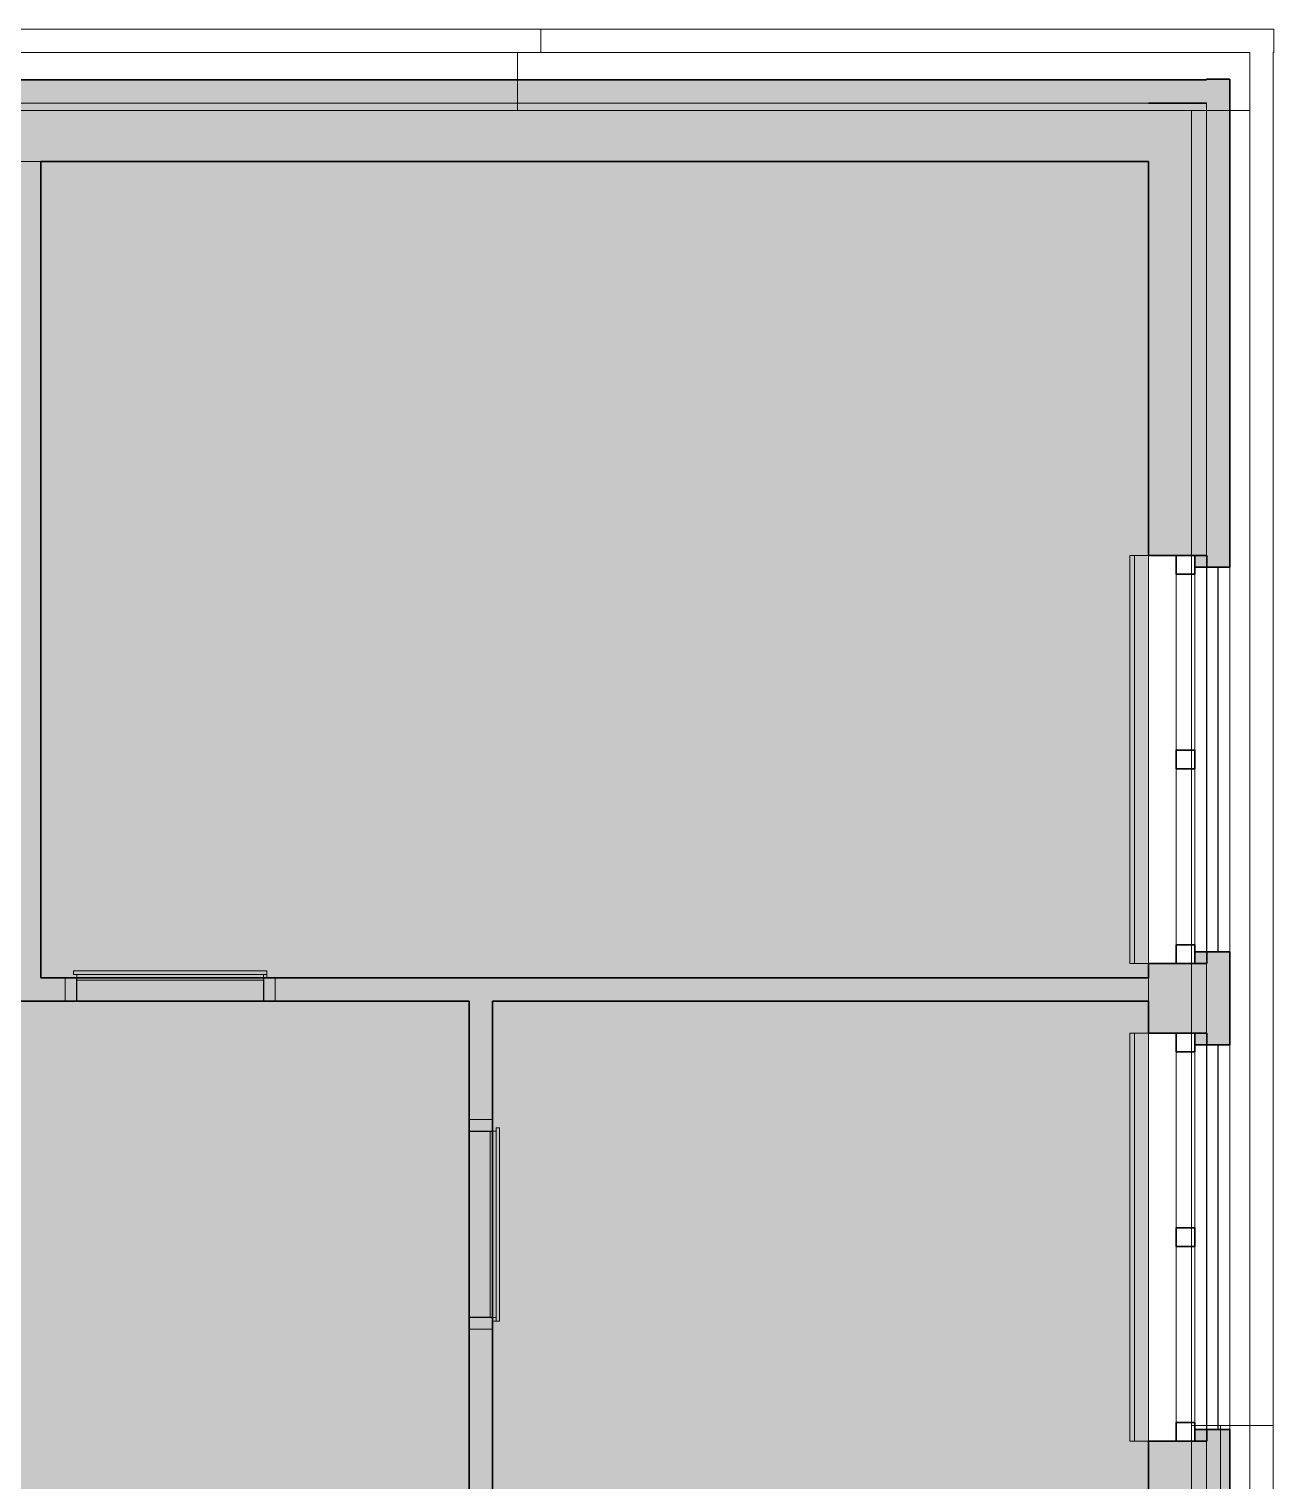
# Model space of a CAD drawing. Header units: millimetres. Extents: x -2854 to 232784, y -45352 to 20466.
# Drawn here: x 24236 to 29577, y 2681 to 8910 of the extents above; entities that cross this region are included whole.
import ezdxf

# ---------------------------------------------------------------- set-up
doc = ezdxf.new("R2010")
doc.units = ezdxf.units.MM
doc.linetypes.add('Čerchovaná se dvěma tečkami', pattern=[2.59, 1, -0.53, 0, -0.53, 0, -0.53])
for name, color, linetype, lineweight in [('A-DETL-THIN', 151, 'Continuous', 13), ('A-DOOR', 31, 'Continuous', 13), ('A-DOOR-FRAM', 31, 'Continuous', 25), ('A-FLOR', 192, 'Continuous', 13), ('A-GENM', 13, 'Continuous', 13), ('A-GLAZ', 151, 'Continuous', 13), ('A-WALL', 113, 'Continuous', 13), ('Q-SPCQ', 91, 'Continuous', 13)]:
    doc.layers.add(name, color=color, linetype=linetype, lineweight=lineweight)
doc.layers.add('A-WALL-PATT', color=111, linetype='Continuous')

# ---------------------------------------------------------------- blocks, each defined once
blk = doc.blocks.new('OKNO_2k_ - OKNO_2k_1750 x 1750-V49-2NP_NÁVRH A')
at = {"layer": 'A-GLAZ', "color": 191, "lineweight": 35}
for p, q in [((-825, 126), (-875, 126)), ((-875, 126), (-875, 125)), ((-825, 125), (-825, 126)), ((825, 126), (825, 125)), ((875, 126), (825, 126)), ((875, 125), (875, 126)), ((-795, 75), (-825, 75)), ((-795, -5), (-795, 75)), ((40, 75), (-40, 75)), ((-40, 75), (-40, -5)), ((40, -5), (40, 75)), ((825, 75), (795, 75)), ((795, 75), (795, -5)), ((-875, -5), (-795, -5)), ((-40, -5), (40, -5)), ((795, -5), (875, -5))]:
    blk.add_line(p, q, dxfattribs=at)
at = {"layer": 'A-GLAZ', "color": 254}
for p, q in [((-825, 126), (-875, 126)), ((-875, 126), (-875, 125)), ((-875, 125), (-875, 75)), ((-825, 125), (-825, 126)), ((825, 126), (-825, 126)), ((825, 126), (-825, 126)), ((-825, 75), (-825, 125)), ((875, 126), (825, 126)), ((825, 125), (825, 126)), ((825, 75), (825, 125)), ((875, 126), (875, 125)), ((875, 125), (875, 75)), ((-875, 75), (-825, 75)), ((-875, 75), (-875, -5)), ((-875, 75), (-825, 75)), ((-825, 75), (-40, 75)), ((-795, -5), (-795, 75)), ((-40, 75), (40, 75)), ((40, 75), (-40, 75)), ((-40, -5), (-40, 75)), ((-40, 75), (40, 75)), ((40, 75), (825, 75)), ((40, 75), (40, -5)), ((795, -5), (795, 75)), ((825, 75), (875, 75)), ((825, 75), (875, 75)), ((875, 75), (875, -5)), ((-40, -5), (-875, -5)), ((40, -5), (-40, -5)), ((-40, -5), (40, -5)), ((40, -5), (-40, -5)), ((875, -5), (40, -5))]:
    blk.add_line(p, q, dxfattribs=at)
at = {"layer": 'A-GLAZ', "color": 231, "lineweight": 35}
for p, q in [((-875, 125), (-875, 75)), ((-825, 75), (-825, 125)), ((825, 125), (825, 75)), ((875, 75), (875, 125)), ((-875, 75), (-825, 75)), ((-875, 75), (-875, -5)), ((-825, 75), (-875, 75)), ((825, 75), (875, 75)), ((875, 75), (825, 75)), ((875, -5), (875, 75))]:
    blk.add_line(p, q, dxfattribs=at)
at = {"layer": 'A-GLAZ', "color": 10}
for p, q in [((-825, 75), (-40, 75)), ((-825, 75), (-40, 75)), ((-40, 75), (40, 75)), ((-40, 75), (40, 75)), ((40, 75), (825, 75)), ((40, 75), (825, 75))]:
    blk.add_line(p, q, dxfattribs=at)
at = {"layer": 'A-GLAZ', "color": 9}
for p, q in [((-40, 75), (-795, 75)), ((795, 75), (40, 75)), ((-795, -5), (-40, -5)), ((40, -5), (795, -5))]:
    blk.add_line(p, q, dxfattribs=at)
blk = doc.blocks.new('OKNO_2k_ - OKNO_2k_1750 x 1750-V48-2NP_NÁVRH A')
at = {"layer": 'A-GLAZ', "color": 191, "lineweight": 35}
for p, q in [((-825, 126), (-875, 126)), ((-875, 126), (-875, 125)), ((-825, 125), (-825, 126)), ((825, 126), (825, 125)), ((875, 126), (825, 126)), ((875, 125), (875, 126)), ((-795, 75), (-825, 75)), ((-795, -5), (-795, 75)), ((40, 75), (-40, 75)), ((-40, 75), (-40, -5)), ((40, -5), (40, 75)), ((825, 75), (795, 75)), ((795, 75), (795, -5)), ((-875, -5), (-795, -5)), ((-40, -5), (40, -5)), ((795, -5), (875, -5))]:
    blk.add_line(p, q, dxfattribs=at)
at = {"layer": 'A-GLAZ', "color": 254}
for p, q in [((-825, 126), (-875, 126)), ((-875, 126), (-875, 125)), ((-875, 125), (-875, 75)), ((-825, 125), (-825, 126)), ((825, 126), (-825, 126)), ((825, 126), (-825, 126)), ((-825, 75), (-825, 125)), ((875, 126), (825, 126)), ((825, 125), (825, 126)), ((825, 75), (825, 125)), ((875, 126), (875, 125)), ((875, 125), (875, 75)), ((-875, 75), (-825, 75)), ((-875, 75), (-875, -5)), ((-875, 75), (-825, 75)), ((-825, 75), (-40, 75)), ((-795, -5), (-795, 75)), ((-40, 75), (40, 75)), ((40, 75), (-40, 75)), ((-40, -5), (-40, 75)), ((-40, 75), (40, 75)), ((40, 75), (825, 75)), ((40, 75), (40, -5)), ((795, -5), (795, 75)), ((825, 75), (875, 75)), ((825, 75), (875, 75)), ((875, 75), (875, -5)), ((-40, -5), (-875, -5)), ((40, -5), (-40, -5)), ((-40, -5), (40, -5)), ((40, -5), (-40, -5)), ((875, -5), (40, -5))]:
    blk.add_line(p, q, dxfattribs=at)
at = {"layer": 'A-GLAZ', "color": 231, "lineweight": 35}
for p, q in [((-875, 125), (-875, 75)), ((-825, 75), (-825, 125)), ((825, 125), (825, 75)), ((875, 75), (875, 125)), ((-875, 75), (-825, 75)), ((-875, 75), (-875, -5)), ((-825, 75), (-875, 75)), ((825, 75), (875, 75)), ((875, 75), (825, 75)), ((875, -5), (875, 75))]:
    blk.add_line(p, q, dxfattribs=at)
at = {"layer": 'A-GLAZ', "color": 10}
for p, q in [((-825, 75), (-40, 75)), ((-825, 75), (-40, 75)), ((-40, 75), (40, 75)), ((-40, 75), (40, 75)), ((40, 75), (825, 75)), ((40, 75), (825, 75))]:
    blk.add_line(p, q, dxfattribs=at)
at = {"layer": 'A-GLAZ', "color": 9}
for p, q in [((-40, 75), (-795, 75)), ((795, 75), (40, 75)), ((-795, -5), (-40, -5)), ((40, -5), (795, -5))]:
    blk.add_line(p, q, dxfattribs=at)
blk = doc.blocks.new('parapet s nosem_vnitní - parapet s nosem_vnitní-V74-2NP_NÁVRH A')
at = {"layer": 'A-GENM', "color": 9}
for p, q in [((-875, -120), (-875, 0)), ((875, 0), (875, -120)), ((-875, -190), (-875, -120)), ((-875, -120), (-875, -180)), ((875, -180), (875, -120)), ((875, -120), (875, -190)), ((-875, -180), (-875, -199.7)), ((875, -180), (-875, -180)), ((-875, -180), (875, -180)), ((875, -199.7), (875, -180)), ((-875, -190), (-875, -200)), ((-875, -200), (875, -200)), ((-875, -200), (875, -200)), ((875, -200), (875, -190))]:
    blk.add_line(p, q, dxfattribs=at)
at = {"layer": 'A-GENM', "color": 254}
for p, q in [((-875, 0), (-875, -120)), ((-875, 0), (-40, 0)), ((-875, 0), (-40, 0)), ((-40, 0), (40, 0)), ((-40, 0), (40, 0)), ((40, 0), (875, 0)), ((40, 0), (875, 0)), ((875, -120), (875, 0))]:
    blk.add_line(p, q, dxfattribs=at)
blk = doc.blocks.new('parapet_ext - parapet_ext-V75-2NP_NÁVRH A')
at = {"layer": 'Q-SPCQ', "color": 9}
for p, q in [((-825, 51), (-825, 100)), ((-825, 100), (825, 100)), ((825, 100), (825, 51))]:
    blk.add_line(p, q, dxfattribs=at)
at = {"layer": 'Q-SPCQ', "color": 254}
for p, q in [((-825, 100), (-825, 98)), ((-825, 100), (825, 100)), ((-825, 98), (-825, 51)), ((825, 98), (-825, 98)), ((-825, 98), (825, 98)), ((825, 98), (825, 100)), ((825, 51), (825, 98)), ((-825, 51), (-825, 50)), ((-825, 50), (-825, 51)), ((-825, 50), (-825, 0)), ((-825, 0), (-825, 50)), ((-825, 0), (-40, 0)), ((-825, 0), (-40, 0)), ((-40, 0), (40, 0)), ((-40, 0), (40, 0)), ((40, 0), (825, 0)), ((40, 0), (825, 0)), ((825, 51), (825, 50)), ((825, 50), (825, 51)), ((825, 50), (825, 0)), ((825, 0), (825, 50))]:
    blk.add_line(p, q, dxfattribs=at)
blk = doc.blocks.new('parapet s nosem_vnitní - parapet s nosem_vnitní-V76-2NP_NÁVRH A')
at = {"layer": 'A-GENM', "color": 9}
for p, q in [((-875, -120), (-875, 0)), ((875, 0), (875, -120)), ((-875, -190), (-875, -120)), ((-875, -120), (-875, -180)), ((875, -180), (875, -120)), ((875, -120), (875, -190)), ((-875, -180), (-875, -199.7)), ((875, -180), (-875, -180)), ((-875, -180), (875, -180)), ((875, -199.7), (875, -180)), ((-875, -190), (-875, -200)), ((-875, -200), (875, -200)), ((-875, -200), (875, -200)), ((875, -192.6), (875, -190)), ((875, -200), (875, -192.6))]:
    blk.add_line(p, q, dxfattribs=at)
at = {"layer": 'A-GENM', "color": 254}
for p, q in [((-875, 0), (-875, -120)), ((-875, 0), (-40, 0)), ((-875, 0), (-40, 0)), ((-40, 0), (40, 0)), ((-40, 0), (40, 0)), ((40, 0), (875, 0)), ((40, 0), (875, 0)), ((875, -120), (875, 0))]:
    blk.add_line(p, q, dxfattribs=at)
blk = doc.blocks.new('parapet_ext - parapet_ext-V77-2NP_NÁVRH A')
at = {"layer": 'Q-SPCQ', "color": 9}
for p, q in [((-825, 51), (-825, 100)), ((-825, 100), (825, 100)), ((825, 100), (825, 51))]:
    blk.add_line(p, q, dxfattribs=at)
at = {"layer": 'Q-SPCQ', "color": 254}
for p, q in [((-825, 100), (-825, 98)), ((-825, 100), (825, 100)), ((-825, 98), (-825, 51)), ((825, 98), (-825, 98)), ((-825, 98), (825, 98)), ((825, 98), (825, 100)), ((825, 51), (825, 98)), ((-825, 51), (-825, 50)), ((-825, 50), (-825, 51)), ((-825, 50), (-825, 0)), ((-825, 0), (-825, 50)), ((-825, 0), (-40, 0)), ((-825, 0), (-40, 0)), ((-40, 0), (40, 0)), ((-40, 0), (40, 0)), ((40, 0), (825, 0)), ((40, 0), (825, 0)), ((825, 51), (825, 50)), ((825, 50), (825, 51)), ((825, 50), (825, 0)), ((825, 0), (825, 50))]:
    blk.add_line(p, q, dxfattribs=at)
blk = doc.blocks.new('DVERE_1k_oblozka - DD03_01_800x1970_koupelna-V89-2NP_NÁVRH A')
at = {"layer": 'A-DOOR', "color": 9}
for p, q in [((-415, 62.1), (-415, 77.1)), ((-415, 77.1), (415, 77.1)), ((-415, 77.1), (415, 77.1)), ((-415, 77.1), (-415, 62.1)), ((305, 77.1), (-305, 77.1)), ((-305, 77.1), (305, 77.1)), ((415, 77.1), (415, 62.1)), ((415, 62.1), (415, 77.1)), ((415, 77.1), (415, 47.1)), ((-400, 47.1), (-450, 47.1)), ((-450, 47.1), (-450, 41.7)), ((-450, 41.4), (-450, -52.9)), ((-400, 62.1), (-415, 62.1)), ((-415, 62.1), (415, 62.1)), ((-400, 47.1), (-400, 62.1)), ((400, 62.1), (-400, 62.1)), ((-400, 62.1), (-400, 47.1)), ((-400, 47.1), (-400, 39.1)), ((-400, 39.1), (-400, 47.1)), ((-400, 38.7), (-400, 37.1)), ((-400, -52.9), (-400, 38.7)), ((400, 37.1), (-400, 37.1)), ((415, 62.1), (400, 62.1)), ((400, 62.1), (400, 47.1)), ((400, 47.1), (400, 62.1)), ((400, 37.1), (400, 47.1)), ((450, 47.1), (400, 47.1)), ((400, 47.1), (400, -52.9)), ((450, -52.9), (450, 47.1)), ((-450, -52.9), (-400, -52.9)), ((400, -52.9), (450, -52.9))]:
    blk.add_line(p, q, dxfattribs=at)
at = {"layer": 'A-DOOR', "color": 254}
for p, q in [((-400, 39.1), (-400, 47.1)), ((-400, 37.1), (-400, 38.7)), ((400, 37.1), (-400, 37.1)), ((400, 47.1), (400, 37.1))]:
    blk.add_line(p, q, dxfattribs=at)
at = {"layer": 'A-DOOR', "color": 9, "linetype": 'Čerchovaná se dvěma tečkami'}
for p, q in [((-400, 47.1), (400, 47.1)), ((-400, -52.9), (400, -52.9))]:
    blk.add_line(p, q, dxfattribs=at)
at = {"layer": 'A-DOOR-FRAM', "color": 71}
for p, q in [((-400, 47.1), (-450, 47.1)), ((-400, 39.1), (-400, 47.1)), ((-400, -52.9), (-400, 38.7)), ((400, 47.1), (400, -52.9)), ((400, 47.1), (450, 47.1)), ((-450, -52.9), (-400, -52.9)), ((450, -52.9), (400, -52.9))]:
    blk.add_line(p, q, dxfattribs=at)
blk = doc.blocks.new('DVERE_1k_oblozka - DD03_01_800x1970_koupelna-V88-2NP_NÁVRH A')
at = {"layer": 'A-DOOR', "color": 9}
for p, q in [((-415, 62.1), (-415, 77.1)), ((-415, 77.1), (415, 77.1)), ((-415, 77.1), (415, 77.1)), ((-415, 77.1), (-415, 62.1)), ((305, 77.1), (-305, 77.1)), ((-305, 77.1), (305, 77.1)), ((415, 77.1), (415, 62.1)), ((415, 62.1), (415, 77.1)), ((415, 77.1), (415, 47.1)), ((-400, 47.1), (-450, 47.1)), ((-450, 47.1), (-450, -52.9)), ((-400, 62.1), (-415, 62.1)), ((-415, 62.1), (415, 62.1)), ((-400, 47.1), (-400, 62.1)), ((400, 62.1), (-400, 62.1)), ((-400, 62.1), (-400, 47.1)), ((-400, 47.1), (-400, 37.1)), ((-400, -52.9), (-400, 47.1)), ((400, 37.1), (-400, 37.1)), ((415, 62.1), (400, 62.1)), ((400, 62.1), (400, 47.1)), ((400, 47.1), (400, 62.1)), ((400, 37.1), (400, 47.1)), ((450, 47.1), (400, 47.1)), ((400, 47.1), (400, -52.9)), ((450, -52.9), (450, 47.1)), ((-450, -52.9), (-400, -52.9)), ((400, -52.9), (450, -52.9))]:
    blk.add_line(p, q, dxfattribs=at)
at = {"layer": 'A-DOOR', "color": 254}
for p, q in [((-400, 37.1), (-400, 47.1)), ((400, 37.1), (-400, 37.1)), ((400, 47.1), (400, 37.1))]:
    blk.add_line(p, q, dxfattribs=at)
at = {"layer": 'A-DOOR', "color": 9, "linetype": 'Čerchovaná se dvěma tečkami'}
for p, q in [((-400, 47.1), (400, 47.1)), ((-400, -52.9), (400, -52.9))]:
    blk.add_line(p, q, dxfattribs=at)
at = {"layer": 'A-DOOR-FRAM', "color": 71}
for p, q in [((-400, 47.1), (-450, 47.1)), ((-400, -52.9), (-400, 47.1)), ((400, 47.1), (400, -52.9)), ((400, 47.1), (450, 47.1)), ((-450, -52.9), (-400, -52.9)), ((450, -52.9), (400, -52.9))]:
    blk.add_line(p, q, dxfattribs=at)

msp = doc.modelspace()

# ---------------------------------------------------------------- hatches: boundary and pattern name
at = {"layer": 'A-FLOR'}
h = msp.add_hatch(color=254, dxfattribs=at)
h.paths.add_polyline_path([(11667, -3676.1), (29038.4, -3676.1), (29038.4, 8341.9), (22644.1, 8341.9), (22644.1, 8190), (22654.5, 8190), (22654.5, 4845.7), (22604.5, 4845.7), (22604.5, 4852.1), (21014.6, 4852.1), (21014.6, 4845.7), (20964.6, 4845.7), (20964.2, 4852.1), (18938, 4852.1), (18938, 4845.7), (18888, 4845.7), (18888, 4852.1), (17376.7, 4852.1), (17376.7, 4845.7), (17326.7, 4845.7), (17326.3, 4852.1), (17313.5, 4852.1), (17313.5, 8341.9), (14658.1, 8341.9), (14658.1, 7011.4), (14318.1, 7011.4), (14318.1, 8341.9), (10982, 8341.9), (10982, -1126.5), (15360.6, -1126.5), (15360.6, -1083.3), (15458.6, -1083.3), (15458.6, -1208.3), (14770.6, -1208.3), (14770.6, -1226.5), (13870.6, -1226.5), (13870.6, -1208.3), (10982, -1208.3), (10982, -3676.1)])
h.paths.add_polyline_path([(13920.6, -1216.5), (14720.6, -1216.5), (14720.6, -1208.3), (13920.6, -1208.3)])
h.paths.add_polyline_path([(19759.1, 663.9), (19759.1, 713.9), (19849.1, 713.9), (19849.1, 1513.9), (19759.1, 1513.9), (19759.1, 1563.9), (19859.1, 1563.9), (19859.1, 663.9), (19849.1, 663.9)])
h.paths.add_polyline_path([(26021.3, 1036.6), (25121.3, 1036.6), (25121.3, 1136.6), (25171.3, 1136.6), (25171.3, 1046.6), (25971.3, 1046.6), (25971.3, 1136.6), (26021.3, 1136.6)])
h.paths.add_polyline_path([(26215, 1211.9), (26125, 1211.9), (26125, 1261.9), (26215, 1261.9), (26215, 2061.9), (26125, 2061.9), (26125, 2111.9), (26225, 2111.9), (26225, 1211.9)])
h.paths.add_polyline_path([(21349.1, 2393.9), (20449.1, 2393.9), (20449.1, 2493.9), (20499.1, 2493.9), (20499.1, 2403.9), (21299.1, 2403.9), (21299.1, 2493.9), (21349.1, 2493.9), (21349.1, 2434)])
h.paths.add_polyline_path([(18994.1, 2393.9), (18129.1, 2393.9), (18129.1, 2493.9), (18179.1, 2493.9), (18179.1, 2403.9), (18979.1, 2403.9), (18979.1, 2493.9), (19029.1, 2493.9), (19029.1, 2393.9)])
h.paths.add_polyline_path([(15429.8, 3035.8), (15360.6, 3035.8), (15360.6, 4035.8), (15460.6, 4035.8), (15460.6, 3985.8), (15370.6, 3985.8), (15370.6, 3085.8), (15460.6, 3085.8), (15460.6, 3035.8), (15433.3, 3035.8)])
h.paths.add_polyline_path([(26125, 3331.9), (26125, 3381.9), (26215, 3381.9), (26215, 4181.9), (26125, 4181.9), (26125, 4231.9), (26225, 4231.9), (26225, 3331.9), (26182.1, 3331.9)])
h.paths.add_polyline_path([(13234.5, 4615.9), (13224.5, 4615.9), (13224.5, 5515.9), (13324.5, 5515.9), (13324.5, 5465.9), (13234.5, 5465.9), (13234.5, 4665.9), (13324.5, 4665.9), (13324.5, 4615.9)])
h.paths.add_polyline_path([(24441.3, 4739.4), (24391.3, 4739.4), (24391.3, 4839.4), (25291.3, 4839.4), (25291.3, 4739.4), (25241.3, 4739.4), (25241.3, 4829.4), (24441.3, 4829.4)])
h.paths.add_polyline_path([(23244.3, 4739.4), (23194.3, 4739.4), (23194.3, 4839.4), (24094.3, 4839.4), (24094.3, 4739.4), (24044.3, 4739.4), (24044.3, 4829.4), (23244.3, 4829.4), (23244.3, 4771.3)])
h.paths.add_polyline_path([(14084.5, 5576), (13434.5, 5576), (13434.5, 5676), (13484.5, 5676), (13484.5, 5586), (14084.5, 5586), (14084.5, 5676), (14134.5, 5676), (14134.5, 5576), (14099.5, 5576)])
h.paths.add_polyline_path([(15905.6, 5576), (15855.6, 5576), (15855.6, 5676), (16555.6, 5676), (16555.6, 5576), (16505.6, 5576), (16505.6, 5666), (15905.6, 5666), (15905.6, 5628.1)])
h.paths.add_polyline_path([(15529, 5576), (14879, 5576), (14879, 5676), (14929, 5676), (14929, 5586), (15529, 5586), (15529, 5676), (15579, 5676), (15579, 5576), (15544, 5576)])
h.paths.add_polyline_path([(14871.9, 6911.4), (14871.9, 7011.4), (14921.9, 7011.4), (14921.9, 6921.4), (15521.9, 6921.4), (15521.9, 7011.4), (15571.9, 7011.4), (15571.9, 6911.4), (14906.9, 6911.4)])
h.paths.add_polyline_path([(13577.4, 6911.4), (13414.5, 6911.4), (13414.5, 7011.4), (13464.5, 7011.4), (13464.5, 6921.4), (14064.5, 6921.4), (14064.5, 7011.4), (14114.5, 7011.4), (14114.5, 6911.4), (14064.5, 6911.4)])
h = msp.add_hatch(color=254, dxfattribs=at)
h.paths.add_polyline_path([(14720.6, -1226.5), (14770.6, -1226.5), (14770.6, -1208.3), (14720.6, -1208.3), (14720.6, -1212.7)])
h.paths.add_polyline_path([(13870.6, -1226.5), (13920.6, -1226.5), (13920.6, -1208.3), (13870.6, -1208.3)])
h.paths.add_polyline_path([(19849.1, 663.9), (19859.1, 663.9), (19859.1, 713.9), (19759.1, 713.9), (19759.1, 663.9)])
h.paths.add_polyline_path([(26021.3, 1036.6), (26021.3, 1136.6), (25971.3, 1136.6), (25971.3, 1036.6)])
h.paths.add_polyline_path([(25171.3, 1036.6), (25171.3, 1136.6), (25121.3, 1136.6), (25121.3, 1036.6)])
h.paths.add_polyline_path([(26215, 1211.9), (26225, 1211.9), (26225, 1261.9), (26125, 1261.9), (26125, 1211.9), (26140.5, 1211.9)])
h.paths.add_polyline_path([(19859.1, 1513.9), (19859.1, 1563.9), (19759.1, 1563.9), (19759.1, 1513.9), (19849.1, 1513.9)])
h.paths.add_polyline_path([(26125, 2061.9), (26225, 2061.9), (26225, 2111.9), (26125, 2111.9)])
h.paths.add_polyline_path([(21299.1, 2393.9), (21349.1, 2393.9), (21349.1, 2493.9), (21299.1, 2493.9), (21299.1, 2432.7)])
h.paths.add_polyline_path([(18979.1, 2393.9), (19029.1, 2393.9), (19029.1, 2493.9), (18979.1, 2493.9), (18979.1, 2412)])
h.paths.add_polyline_path([(20449.1, 2393.9), (20499.1, 2393.9), (20499.1, 2493.9), (20449.1, 2493.9), (20449.1, 2409.8)])
h.paths.add_polyline_path([(18179.1, 2393.9), (18179.1, 2493.9), (18129.1, 2493.9), (18129.1, 2393.9)])
h.paths.add_polyline_path([(15429.8, 3035.8), (15460.6, 3035.8), (15460.6, 3085.8), (15360.6, 3085.8), (15360.6, 3035.8), (15370.6, 3035.8)])
h.paths.add_polyline_path([(26182.1, 3331.9), (26225, 3331.9), (26225, 3381.9), (26125, 3381.9), (26125, 3331.9)])
h.paths.add_polyline_path([(15370.6, 3985.8), (15460.6, 3985.8), (15460.6, 4035.8), (15360.6, 4035.8), (15360.6, 3985.8)])
h.paths.add_polyline_path([(26147.6, 4181.9), (26225, 4181.9), (26225, 4231.9), (26125, 4231.9), (26125, 4181.9)])
h.paths.add_polyline_path([(13226.2, 4615.9), (13324.5, 4615.9), (13324.5, 4665.9), (13224.5, 4665.9), (13224.5, 4615.9)])
h.paths.add_polyline_path([(25291.3, 4739.4), (25291.3, 4839.4), (25241.3, 4839.4), (25241.3, 4739.4)])
h.paths.add_polyline_path([(24441.3, 4739.4), (24441.3, 4839.4), (24391.3, 4839.4), (24391.3, 4739.4)])
h.paths.add_polyline_path([(23244.3, 4739.4), (23244.3, 4839.4), (23194.3, 4839.4), (23194.3, 4739.4)])
h.paths.add_polyline_path([(24094.3, 4739.4), (24094.3, 4839.4), (24044.3, 4839.4), (24044.3, 4739.4)])
h.paths.add_polyline_path([(13224.5, 5465.9), (13324.5, 5465.9), (13324.5, 5515.9), (13224.5, 5515.9)])
h.paths.add_polyline_path([(14879, 5576), (14929, 5576), (14929, 5676), (14879, 5676), (14879, 5602.4)])
h.paths.add_polyline_path([(15579, 5576), (15579, 5676), (15529, 5676), (15529, 5576)])
h.paths.add_polyline_path([(15855.6, 5576), (15905.6, 5576), (15905.6, 5676), (15855.6, 5676), (15855.6, 5655.7)])
h.paths.add_polyline_path([(16505.6, 5576), (16555.6, 5576), (16555.6, 5676), (16505.6, 5676), (16505.6, 5628.2)])
h.paths.add_polyline_path([(13484.5, 5576), (13484.5, 5676), (13434.5, 5676), (13434.5, 5576)])
h.paths.add_polyline_path([(14134.5, 5576), (14134.5, 5676), (14084.5, 5676), (14084.5, 5576)])
h.paths.add_polyline_path([(14921.9, 6911.4), (14921.9, 7011.4), (14871.9, 7011.4), (14871.9, 6911.4)])
h.paths.add_polyline_path([(15521.9, 6911.4), (15571.9, 6911.4), (15571.9, 7011.4), (15521.9, 7011.4), (15521.9, 6925.6)])
h.paths.add_polyline_path([(14064.5, 6911.4), (14114.5, 6911.4), (14114.5, 7011.4), (14064.5, 7011.4), (14064.5, 6985.8)])
h.paths.add_polyline_path([(13414.5, 6911.4), (13464.5, 6911.4), (13464.5, 7011.4), (13414.5, 7011.4), (13414.5, 6920.4)])
h = msp.add_hatch(color=254, dxfattribs=at)
h.paths.add_polyline_path([(13920.6, -1226.5), (14720.6, -1226.5), (14720.6, -1216.5), (13920.6, -1216.5)])
h.paths.add_polyline_path([(13920.6, -1208.3), (14720.6, -1208.3), (14720.6, -1126.5), (13920.6, -1126.5), (13920.6, -1195.4)])
h.paths.add_polyline_path([(10982, -1208.3), (13870.6, -1208.3), (13870.6, -1126.5), (10982, -1126.5), (10982, -1131.9)])
h.paths.add_polyline_path([(15360.6, -1208.3), (15458.6, -1208.3), (15458.6, -1083.3), (15360.6, -1083.3), (15360.6, -1126.5), (14770.6, -1126.5), (14770.6, -1208.3)])
h.paths.add_polyline_path([(19849.1, 713.9), (19859.1, 713.9), (19859.1, 1513.9), (19849.1, 1513.9)])
h.paths.add_polyline_path([(25504.9, 1036.6), (25971.3, 1036.6), (25971.3, 1046.6), (25171.3, 1046.6), (25171.3, 1036.6)])
h.paths.add_polyline_path([(26215, 1261.9), (26225, 1261.9), (26225, 2061.9), (26215, 2061.9), (26215, 2058.3)])
h.paths.add_polyline_path([(18979.1, 2393.9), (18979.1, 2403.9), (18179.1, 2403.9), (18179.1, 2393.9)])
h.paths.add_polyline_path([(20499.1, 2393.9), (21299.1, 2393.9), (21299.1, 2403.9), (20499.1, 2403.9)])
h.paths.add_polyline_path([(15370.6, 3085.8), (15370.6, 3985.8), (15360.6, 3985.8), (15360.6, 3085.8)])
h.paths.add_polyline_path([(26215, 3381.9), (26225, 3381.9), (26225, 4181.9), (26215, 4181.9)])
h.paths.add_polyline_path([(13234.5, 4665.9), (13234.5, 5465.9), (13224.5, 5465.9), (13224.5, 4665.9), (13233.5, 4665.9)])
h.paths.add_polyline_path([(24630.7, 4829.4), (25241.3, 4829.4), (25241.3, 4839.4), (24441.3, 4839.4), (24441.3, 4829.4), (24479.9, 4829.4)])
h.paths.add_polyline_path([(23244.3, 4829.4), (24044.3, 4829.5), (24044.3, 4839.4), (23244.3, 4839.4)])
h.paths.add_polyline_path([(13484.5, 5576), (14084.5, 5576), (14084.5, 5586), (13484.5, 5586)])
h.paths.add_polyline_path([(14929, 5576), (15529, 5576), (15529, 5586), (14929, 5586)])
h.paths.add_polyline_path([(16505.6, 5666), (16505.6, 5676), (15905.6, 5676), (15905.6, 5666), (16046.2, 5666)])
h.paths.add_polyline_path([(15521.9, 6911.4), (15521.9, 6921.4), (14921.9, 6921.4), (14921.9, 6911.4)])
h.paths.add_polyline_path([(13577.4, 6911.4), (14064.5, 6911.4), (14064.5, 6921.4), (13464.5, 6921.4), (13464.5, 6911.4)])
at = {"layer": 'A-WALL'}
h = msp.add_hatch(color=10, dxfattribs=at)
h.paths.add_polyline_path([(29289.2, 8560.3), (29388.4, 8560.3), (29388.4, 8695.9), (29288.4, 8695.9), (29288.4, 8691.9), (24043.4, 8691.9), (24043.4, 8591.9), (29288.4, 8591.9), (29288.4, 8560.3)])
h.paths.add_polyline_path([(10732, 8590.3), (10732, 8591.9), (13412.5, 8591.9), (13413, 8592.9), (13442.5, 8592.9), (13442.5, 8691.9), (10897.5, 8691.9), (10895.5, 8679.8), (10888.2, 8662.3), (10875.6, 8645.8), (10859.1, 8633.2), (10839.9, 8625.2), (10819.4, 8622.5), (10798.8, 8625.2), (10779.6, 8633.2), (10762, 8647.3), (10750.5, 8662.3), (10742.6, 8681.4), (10741.2, 8691.9), (10632, 8691.9), (10632, 8690.3), (10732, 8590.4)])
h.paths.add_polyline_path([(23243.4, 8591.9), (23243.4, 8691.9), (20976.4, 8691.9), (20976.4, 8591.9), (22913.8, 8591.9)])
h.paths.add_polyline_path([(20971, 8591.9), (20971, 8691.9), (20902.7, 8691.9), (20902.7, 8591.9)])
h.paths.add_polyline_path([(19102.7, 8591.9), (19102.7, 8691.9), (16712.5, 8691.9), (16712.5, 8591.9), (17763.1, 8591.9)])
h.paths.add_polyline_path([(15912.5, 8591.9), (15912.5, 8691.9), (15462.5, 8691.9), (15462.5, 8591.9), (15765.6, 8591.9)])
h.paths.add_polyline_path([(14662.5, 8591.9), (14662.5, 8691.9), (14242.5, 8691.9), (14242.5, 8591.9), (14658.1, 8591.9)])
h = msp.add_hatch(color=10, dxfattribs=at)
h.paths.add_polyline_path([(29238.4, 8560.3), (29288.4, 8560.3), (29288.4, 8591.9), (24043.4, 8591.9), (24043.4, 8560.3), (29223.4, 8560.3)])
h.paths.add_polyline_path([(20902.7, 8560.3), (20971, 8560.3), (20971, 8591.9), (20902.7, 8591.9)])
h.paths.add_polyline_path([(22644.1, 8560.3), (23243.4, 8560.3), (23243.4, 8591.9), (20976.4, 8591.9), (20976.4, 8560.3), (21196.9, 8560.3)])
h.paths.add_polyline_path([(13324.5, 8560.3), (13412.5, 8560.3), (13412.5, 8591.9), (10732, 8591.9), (10732.1, 8590.2), (10762, 8560.3), (13224.5, 8560.3)])
h.paths.add_polyline_path([(14242.5, 8560.3), (14662.5, 8560.3), (14662.5, 8591.9), (14242.5, 8591.9)])
h.paths.add_polyline_path([(15488.1, 8560.3), (15912.5, 8560.3), (15912.5, 8591.9), (15462.5, 8591.9), (15462.5, 8560.3)])
h.paths.add_polyline_path([(18877.1, 8560.3), (19102.7, 8560.3), (19102.7, 8591.9), (16712.5, 8591.9), (16712.5, 8560.3), (17763.1, 8560.3)])
h = msp.add_hatch(color=10, dxfattribs=at)
h.paths.add_polyline_path([(29223.4, -3886.1), (29288.4, -3886.1), (29288.4, 2851.9), (29223.4, 2851.9), (29223.4, -3806.6)])
h.paths.add_polyline_path([(29238.4, 4601.9), (29288.4, 4601.9), (29288.4, 4901.9), (29223.4, 4901.9), (29223.4, 4601.9)])
h.paths.add_polyline_path([(29223.4, 6651.9), (29288.4, 6651.9), (29288.4, 8560.3), (29223.4, 8560.3), (29223.4, 6778.6)])
h = msp.add_hatch(color=10, dxfattribs=at)
h.paths.add_polyline_path([(29338.4, -3886.1), (29388.4, -3886.1), (29388.4, 2901.9), (29289.4, 2901.9), (29289.4, 2851.9), (29288.4, 2851.9), (29288.4, -3886.1), (29326, -3886.1)])
h.paths.add_polyline_path([(29338.4, 4551.9), (29388.4, 4551.9), (29388.4, 4951.9), (29289.4, 4951.9), (29289.4, 4901.9), (29288.4, 4901.9), (29288.4, 4601.9), (29289.4, 4601.9), (29289.4, 4551.9)])
h.paths.add_polyline_path([(29388.4, 6601.9), (29388.4, 8560.3), (29288.4, 8560.3), (29288.4, 6651.9), (29289.4, 6651.9), (29289.4, 6601.9), (29338.4, 6601.9)])
h = msp.add_hatch(color=10, dxfattribs=at)
h.paths.add_polyline_path([(29238.4, 2851.9), (29288.4, 2851.9), (29288.4, 2901.9), (29238.4, 2901.9)])
h.paths.add_polyline_path([(29238.4, 4551.9), (29288.4, 4551.9), (29288.4, 4601.9), (29238.4, 4601.9)])
h.paths.add_polyline_path([(29238.4, 4901.9), (29288.4, 4901.9), (29288.4, 4951.9), (29238.4, 4951.9)])
h.paths.add_polyline_path([(29238.4, 6601.9), (29288.4, 6601.9), (29288.4, 6651.9), (29238.4, 6651.9)])
h = msp.add_hatch(color=10, dxfattribs=at)
h.paths.add_polyline_path([(29289.4, 2851.9), (29289.4, 2901.9), (29288.4, 2901.9), (29288.4, 2851.9)])
h.paths.add_polyline_path([(29288.4, 4551.9), (29289.4, 4551.9), (29289.4, 4601.9), (29288.4, 4601.9), (29288.4, 4552.8)])
h.paths.add_polyline_path([(29289.4, 4901.9), (29289.4, 4951.9), (29288.4, 4951.9), (29288.4, 4901.9)])
h.paths.add_polyline_path([(29289.4, 6601.9), (29289.4, 6651.9), (29288.4, 6651.9), (29288.4, 6601.9)])
at = {"layer": 'A-WALL-PATT', "lineweight": 13}
h = msp.add_hatch(dxfattribs=at)
h.set_pattern_fill('FP_65', angle=-135, style=0, pattern_type=2)
h.set_pattern_definition([(45, (20082.05, 8341.86), (-143.684, 143.684), []), (360, (20311, 8409.17), (143.684, 143.684), [25.4, -261.968]), (45, (20336.4, 8409.16), (-143.684, 143.684), [25.4, -177.8]), (90, (20354.36, 8427.13), (-143.684, 143.684), [25.4, -261.968]), (135, (20354.36, 8452.53), (-143.684, -143.684), [25.4, -177.8]), (360, (20311, 8470.49), (143.684, 143.684), [25.4, -261.968]), (45, (20293.04, 8452.53), (-143.684, 143.684), [25.4, -177.8]), (90, (20293.04, 8427.13), (-143.684, 143.684), [25.4, -261.968]), (135, (20311, 8409.17), (-143.684, -143.684), [25.4, -177.8]), (45, (20377.58, 8493.7), (-143.684, 143.684), [50.8, -152.4])])
h.paths.add_polyline_path([(29038.4, 8341.9), (29038.4, 8560.3), (24043.4, 8560.3), (24043.4, 8341.9), (28064.5, 8341.9)])
h.paths.add_polyline_path([(23243.4, 8341.9), (23243.4, 8560.3), (20902.7, 8560.3), (20902.7, 8341.9), (22913.8, 8341.9)])
h.paths.add_polyline_path([(19102.7, 8341.9), (19102.7, 8560.3), (16712.5, 8560.3), (16712.5, 8341.9), (17763.1, 8341.9)])
h.paths.add_polyline_path([(15765.6, 8341.9), (15912.5, 8341.9), (15912.5, 8560.3), (15462.5, 8560.3), (15462.5, 8341.9), (15665.6, 8341.9)])
h.paths.add_polyline_path([(14658.1, 8341.9), (14662.5, 8341.9), (14661.9, 8560.3), (14212.5, 8560.3), (14212.5, 8341.9), (14329.3, 8341.9)])
h.paths.add_polyline_path([(13224.5, 8341.9), (13412.5, 8341.9), (13412.5, 8560.3), (10982, 8560.3), (10982, 8341.9), (12612.4, 8341.9)])
h = msp.add_hatch(dxfattribs=at)
h.set_pattern_fill('FP_63', angle=225, style=0, pattern_type=2)
h.set_pattern_definition([(135, (29288.4, 2404.7), (-143.684, -143.684), []), (90, (29221.1, 2633.65), (-143.684, 143.684), [25.4, -261.968]), (135, (29221.1, 2659.05), (-143.684, -143.684), [25.4, -177.8]), (180, (29203.14, 2677.01), (-143.684, -143.684), [25.4, -261.968]), (225, (29177.74, 2677.02), (143.684, -143.684), [25.4, -177.8]), (90, (29159.78, 2633.65), (-143.684, 143.684), [25.4, -261.968]), (135, (29177.74, 2615.7), (-143.684, -143.684), [25.4, -177.8]), (180, (29203.14, 2615.7), (-143.684, -143.684), [25.4, -261.968]), (225, (29221.1, 2633.65), (143.684, -143.684), [25.4, -177.8]), (135, (29136.56, 2700.24), (-143.684, -143.684), [50.8, -152.4])])
h.paths.add_polyline_path([(29223.4, -3886.1), (29223.4, 2851.9), (29038.4, 2851.9), (29038.4, -3886.1), (29100.3, -3886.1)])
h.paths.add_polyline_path([(29158.4, 4601.9), (29223.4, 4601.9), (29223.4, 4901.9), (29038.4, 4901.9), (29038.4, 4601.9)])
h.paths.add_polyline_path([(29223.4, 6651.9), (29223.4, 8560.3), (29038.4, 8560.3), (29038.4, 6651.9), (29158.4, 6651.9)])

# ---------------------------------------------------------------- linework, layer by layer
at = {"layer": 'A-DETL-THIN'}
for p, q in [((29038.4, 8341.9), (10937, 8341.9)), ((29038.4, -3696.1), (29038.4, 8341.9))]:
    msp.add_line(p, q, dxfattribs=at)
at = {"layer": 'A-FLOR', "color": 254}
for p, q in [((22654.9, 8341.9), (24286, 8341.9)), ((29038.4, 6651.9), (29038.4, 4901.9)), ((29038.4, 4601.9), (29038.4, 2171.9))]:
    msp.add_line(p, q, dxfattribs=at)
at = {"layer": 'A-WALL', "color": 9}
for p, q in [((23993.4, 8910.3), (29577.4, 8910.3)), ((29577.4, 8810.3), (29577.4, 8910.3)), ((20902.7, 8810.3), (29473.4, 8810.3)), ((29473.4, 8810.3), (24043.4, 8810.3)), ((29473.4, 8810.3), (29473.4, -4136.1)), ((29288.4, 8695.9), (29288.4, 8695.9)), ((24365.6, 8560.3), (22767.1, 8560.3)), ((29038.4, 8591.9), (24043.4, 8591.9)), ((29223.4, 5816.9), (29223.4, 6651.9)), ((29388.4, 4951.9), (29388.4, 6601.9)), ((29288.4, 4951.9), (29288.4, -4026.1)), ((24391.3, 4839.4), (24391.3, 4833.9)), ((24391.3, 4833.6), (24391.3, 4739.4)), ((25291.3, 4739.4), (25291.3, 4839.4)), ((29038.4, 4739.4), (29038.4, 4839.4)), ((29388.4, 4551.9), (29388.4, 2901.9)), ((26225, 4231.9), (26125, 4231.9)), ((26125, 3331.9), (26225, 3331.9)), ((29223.4, -3886.1), (29223.4, 2869.2))]:
    msp.add_line(p, q, dxfattribs=at)
at = {"layer": 'A-WALL', "color": 254}
for p, q in [((26432, 8910.3), (26432, 8810.3)), ((26332, 8560.3), (26332, 8810.3)), ((29473.4, 8810.3), (29473.4, 8810.3)), ((29573.4, 8810.3), (29577.4, 8810.3)), ((29573.4, -4236.1), (29573.4, 8810.3)), ((24365.6, 8560.3), (29473.4, 8560.3)), ((29223.4, 8560.3), (29223.4, 6651.9)), ((29288.4, 6601.9), (29288.4, 8591.9)), ((29238.4, 4951.9), (29238.4, 6601.9)), ((29223.4, 5816.9), (29223.4, 2869.2)), ((29238.4, 2901.9), (29238.4, 4551.9)), ((29348.4, -3886.1), (29348.4, 2919.2)), ((29473.4, 2919.2), (29573.4, 2919.2))]:
    msp.add_line(p, q, dxfattribs=at)
at = {"layer": 'A-WALL', "color": 191, "lineweight": 35}
for p, q in [((29288.4, 8691.9), (23993.4, 8691.9)), ((29288.4, 8695.9), (29288.4, 8691.9)), ((29388.4, 8695.9), (29288.4, 8695.9)), ((29388.4, 8695.9), (29388.4, 6601.9)), ((29288.4, 8591.9), (29038.4, 8591.9)), ((29038.4, 8341.9), (24286, 8341.9)), ((24286, 8341.9), (24286, 4839.4)), ((29038.4, 8341.9), (29038.4, 6651.9)), ((29038.4, 6651.9), (29238.4, 6651.9)), ((29238.4, 6651.9), (29238.4, 6601.9)), ((29388.4, 6601.9), (29238.4, 6601.9)), ((29238.4, 4901.9), (29238.4, 4951.9)), ((29388.4, 4951.9), (29238.4, 4951.9)), ((29388.4, 4951.9), (29388.4, 4551.9)), ((29038.4, 4901.9), (29038.4, 4839.4)), ((29038.4, 4901.9), (29238.4, 4901.9)), ((29038.4, 4839.4), (24286, 4839.4)), ((22654.9, 4739.4), (26125, 4739.4)), ((26125, 4739.4), (26125, 1136.6)), ((26225, 4739.4), (29038.4, 4739.4)), ((26225, 2271.9), (26225, 4739.4)), ((29038.4, 4739.4), (29038.4, 4601.9)), ((29038.4, 4601.9), (29238.4, 4601.9)), ((29238.4, 4601.9), (29238.4, 4551.9)), ((29388.4, 4551.9), (29238.4, 4551.9)), ((29238.4, 2851.9), (29238.4, 2901.9)), ((29388.4, 2901.9), (29238.4, 2901.9)), ((29388.4, -4026.1), (29388.4, 2901.9)), ((29038.4, 2271.9), (29038.4, 2851.9)), ((29038.4, 2851.9), (29238.4, 2851.9))]:
    msp.add_line(p, q, dxfattribs=at)
at = {"layer": 'A-WALL', "color": 10}
for p, q in [((29288.4, 4951.9), (29288.4, 6601.9)), ((29473.4, 2919.2), (29223.4, 2919.2))]:
    msp.add_line(p, q, dxfattribs=at)

# ---------------------------------------------------------------- block references
at = {"layer": 'A-DOOR', "color": 9}
msp.add_blockref('DVERE_1k_oblozka - DD03_01_800x1970_koupelna-V89-2NP_NÁVRH A', (24841.3, 4792.2), dxfattribs=at)
at = {"layer": 'A-DOOR', "color": 9, "rotation": 269.9999999999999}
msp.add_blockref('DVERE_1k_oblozka - DD03_01_800x1970_koupelna-V88-2NP_NÁVRH A', (26177.9, 3781.9), dxfattribs=at)
at = {"layer": 'A-GENM', "color": 9, "rotation": 270.0000000000001}
for name, p in [('parapet s nosem_vnitní - parapet s nosem_vnitní-V74-2NP_NÁVRH A', (29158.4, 5776.9)), ('parapet s nosem_vnitní - parapet s nosem_vnitní-V76-2NP_NÁVRH A', (29158.4, 3726.9))]:
    msp.add_blockref(name, p, dxfattribs=at)
at = {"layer": 'A-GLAZ', "color": 254, "rotation": 270.0000000000001}
for name, p in [('OKNO_2k_ - OKNO_2k_1750 x 1750-V48-2NP_NÁVRH A', (29163.4, 5776.9)), ('OKNO_2k_ - OKNO_2k_1750 x 1750-V49-2NP_NÁVRH A', (29163.4, 3726.9))]:
    msp.add_blockref(name, p, dxfattribs=at)
at = {"layer": 'Q-SPCQ', "color": 254, "rotation": 270.0000000000001}
for name, p in [('parapet_ext - parapet_ext-V75-2NP_NÁVRH A', (29238.4, 5776.9)), ('parapet_ext - parapet_ext-V77-2NP_NÁVRH A', (29238.4, 3726.9))]:
    msp.add_blockref(name, p, dxfattribs=at)

doc.saveas('drawing.dxf')
